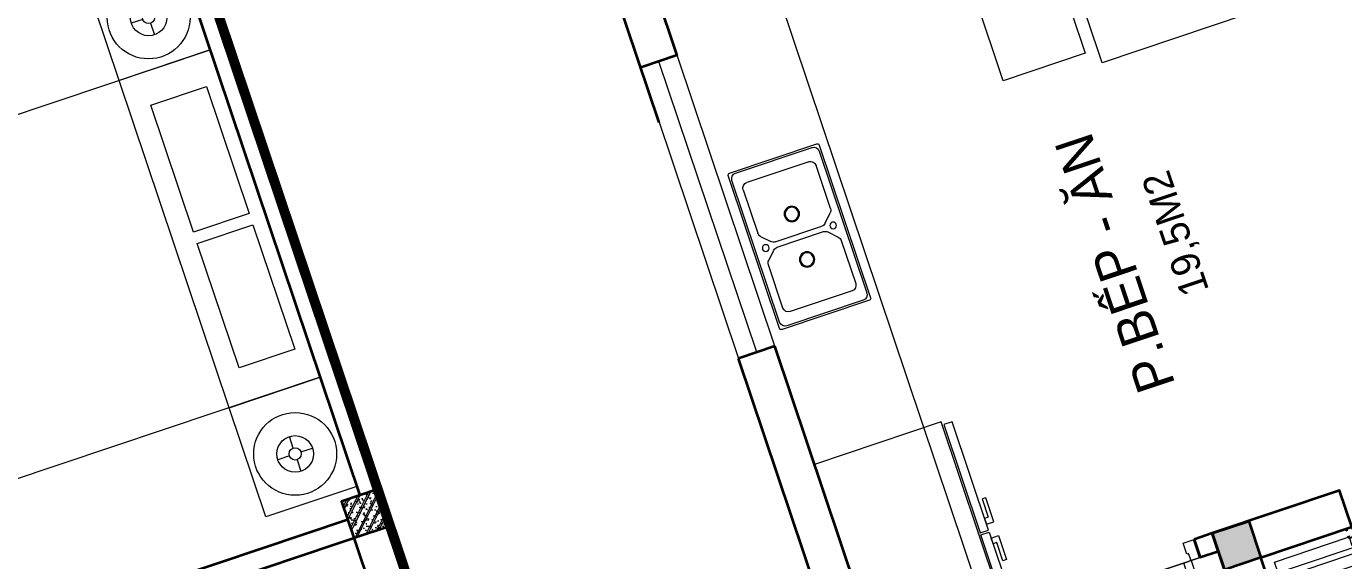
# Model space of a CAD drawing. Header units: metres. Extents: x 568336 to 569219, y 2065964 to 2066430.
# Drawn here: x 568573.48 to 568580.34, y 2066264.1 to 2066266.89 of the extents above; entities that cross this region are included whole.
import ezdxf

# ---------------------------------------------------------------- set-up
doc = ezdxf.new("R2010")
doc.units = ezdxf.units.M
for name, pattern in [('$AUDIT_BAD_LTYPE2', [0]), ('CENTER', [2, 1.25, -0.25, 0.25, -0.25]), ('HIDDEN', [0.375, 0.25, -0.125])]:
    doc.linetypes.add(name, pattern=pattern)
doc.layers.get('0').update_dxf_attribs({"linetype": 'CONTINUOUS'})
for name, color, linetype, lineweight in [('-CENTER', 143, 'CENTER', 13), ('-CONCRETE', 1, 'CONTINUOUS', 35), ('-DIM', 9, 'CONTINUOUS', 13), ('-DOOR', 137, 'CONTINUOUS', 9), ('-FURNITURE', 46, 'CONTINUOUS', 9), ('-HATCH', 8, 'CONTINUOUS', 5), ('-LINE1', 7, 'CONTINUOUS', 18), ('-LINE2', 252, 'CONTINUOUS', 9), ('-STEEL1', 1, 'CONTINUOUS', 35), ('-WALL', 4, 'CONTINUOUS', 35), ('TEXT25', 2, 'CONTINUOUS', 13)]:
    doc.layers.add(name, color=color, linetype=linetype, lineweight=lineweight)
doc.layers.add('-RANH GIOI LO DAT', color=12, linetype='CONTINUOUS')
doc.styles.add('SVN_AVO_thuong', font='')
doc.styles.add('T1', font='', dxfattribs={"height": 200})
doc.styles.get('SVN_AVO_thuong').set_extended_font_data('SVN-Avo')
doc.styles.get('T1').set_extended_font_data('VNgeometric Light')

# ---------------------------------------------------------------- blocks, each defined once
blk = doc.blocks.new('X-5M-DH-2-CORE$0$A$C75E80C28')
at = {"layer": '-LINE2', "linetype": 'Continuous', "ltscale": 2}
for p, q in [((-510.0000099998433, -21.5000000000291), (-510.0000099998579, -50.60000000000582)), ((-506.8000099998899, -21.5000000000291), (-510.0000099998433, -21.5000000000291)), ((-506.8000099998899, -21.5000000000291), (-506.8000099999044, -50.60000000000582)), ((-456.2000100000296, -56.79999999998836), (-500.6000099999364, -56.80000000001746)), ((-456.2000100000441, -60), (-500.600009999951, -60.0000000000291)), ((-453.2000100000441, -63), (-453.2000100000296, -67)), ((-450.0000099998579, -63), (-450.0000099998433, -67)), ((450.0000100000616, -63), (450.0000100000761, -67)), ((453.200010000015, -63), (453.2000100000296, -67)), ((456.2000100000296, -56.79999999998836), (500.6000100000529, -56.79999999998836)), ((456.200010000015, -60), (500.6000100000383, -60)), ((506.8000100001227, -21.5), (510.0000100000761, -21.5)), ((506.8000100001227, -21.5), (506.8000100001082, -50.59999999997672)), ((510.0000100000761, -21.5), (510.0000100000616, -50.59999999997672)), ((-556.8000102631631, -112.4999999912397), (-560.0000102631166, -112.4999999912397)), ((-510.0000099998579, -108.5000000000291), (-510.0000099998433, -79.39999999999418)), ((-506.8000099999044, -108.5000000000291), (-506.8000099998899, -79.39999999999418)), ((-456.2000100000296, -70), (-500.6000099999364, -70.0000000000291)), ((-456.2000100000296, -73.19999999995343), (-500.6000099999364, -73.19999999998254)), ((456.2000100000296, -70), (500.6000100000529, -70)), ((456.2000100000296, -73.19999999995343), (500.6000100000529, -73.19999999995343)), ((456.800009736864, -112.4999999912397), (460.0000097368174, -112.4999999912397)), ((506.8000100001227, -108.5), (506.8000100001227, -79.39999999996508)), ((510.0000100000761, -108.5), (510.0000100000761, -79.39999999996508)), ((-731.0000002632733, -148.9999999649008), (730.9999997367267, -148.9999999649299)), ((-731.0000002698944, -1304.999999934109), (-731.0000002632733, -148.9999999649008)), ((-700.0000002632733, -178.9999999649008), (699.9999997367267, -178.9999999649299)), ((-700.0000002699089, -1224.999999934109), (-700.0000002632733, -178.9999999649008)), ((699.9999997300911, -1224.999999934109), (699.9999997367267, -178.9999999649299)), ((730.9999997301056, -1304.999999934109), (730.9999997367267, -148.9999999649299)), ((-700.0000002699089, -1224.999999934109), (-400.0000002699089, -1224.999999934138)), ((-400.0000002698944, -1304.999999934138), (-400.0000002699089, -1224.999999934138)), ((699.9999997300911, -1224.999999934109), (399.9999997300911, -1224.999999934109)), ((399.9999997301056, -1304.999999934109), (399.9999997300911, -1224.999999934109)), ((839.9999997301056, -1304.999999934109), (-840.0000002698944, -1304.999999934109)), ((-840.0000002698944, -1364.999999934109), (-840.0000002698944, -1304.999999934109)), ((839.9999997301056, -1364.999999934109), (-840.0000002698944, -1364.999999934109)), ((424.9999997301056, -1308.999999934109), (-425.0000002698944, -1308.999999934109)), ((-425.0000002699089, -1342.999999934109), (-425.0000002698944, -1308.999999934109)), ((424.9999997300911, -1342.999999934109), (-425.0000002699089, -1342.999999934109)), ((-2.6989437174052e-07, -1308.999999934109), (-2.699089236557484e-07, -1342.999999934109)), ((424.9999997300911, -1342.999999934109), (424.9999997301056, -1308.999999934109)), ((839.9999997301056, -1364.999999934109), (839.9999997301056, -1304.999999934109)), ((839.9999997301056, -1394.999999934109), (-840.0000002698944, -1394.999999934109)), ((-840.0000002698944, -1394.999999934109), (-840.0000002698944, -1454.999999934109)), ((429.9999997300911, -1405.999999934138), (-430.0000002699089, -1405.999999934109)), ((-430.0000002699089, -1405.999999934109), (-430.0000002698944, -1445.999999934109)), ((-2.699089236557484e-07, -1405.999999934109), (-2.6989437174052e-07, -1445.999999934109)), ((429.9999997300911, -1405.999999934138), (429.9999997301056, -1445.999999934138)), ((839.9999997301056, -1394.999999934109), (839.9999997301056, -1454.999999934109)), ((-840.0000002698944, -1454.999999934109), (-435.0000002698944, -1454.999999934109)), ((-435.0000002698944, -1449.999999934109), (-435.0000002699089, -1459.999999934109)), ((-435.0000002698944, -1449.999999934109), (-400.0000002698944, -1449.999999934138)), ((-435.0000002699089, -1459.999999934109), (-425.0000002699089, -1459.999999934109)), ((-435.0000002698653, -1489.999999934109), (-435.0000002698653, -1499.999999934109)), ((-435.0000002698653, -1489.999999934109), (-425.0000002698653, -1489.999999934109)), ((-435.0000002698653, -1499.999999934109), (-400.0000002698653, -1499.999999934138)), ((-433.4000002698012, -1451.599999934086), (-433.4000002698012, -1458.399999934074)), ((-433.4000002698012, -1451.599999934086), (-401.6000002697547, -1451.599999934086)), ((-433.4000002698012, -1458.399999934074), (-425.0000002698944, -1458.399999934074)), ((-433.4000002697721, -1491.599999934086), (-433.4000002697721, -1498.399999934074)), ((-433.4000002697721, -1491.599999934086), (-425.0000002698653, -1491.599999934086)), ((-433.4000002697721, -1498.399999934074), (-401.6000002697256, -1498.399999934074)), ((429.9999997301056, -1445.999999934138), (-430.0000002698944, -1445.999999934109)), ((-425.0000002698944, -1458.399999934074), (-425.0000002699089, -1459.999999934109)), ((-425.0000002698653, -1489.999999934109), (-425.0000002698653, -1491.599999934086)), ((-401.6000002697547, -1451.599999934086), (-401.6000002697256, -1498.399999934074)), ((399.9999997301056, -1449.999999934109), (-400.0000002698944, -1449.999999934138)), ((-400.0000002698944, -1449.999999934138), (-400.0000002698653, -1499.999999934138)), ((399.9999997301056, -1449.999999934109), (399.9999997301347, -1499.999999934109)), ((434.9999997301056, -1449.999999934109), (399.9999997301056, -1449.999999934109)), ((434.9999997301347, -1499.999999934109), (399.9999997301347, -1499.999999934109)), ((401.5999997301988, -1451.599999934086), (401.5999997302279, -1498.399999934074)), ((433.3999997302453, -1451.599999934086), (401.5999997301988, -1451.599999934086)), ((433.3999997302744, -1498.399999934074), (401.5999997302279, -1498.399999934074)), ((433.3999997302453, -1458.399999934074), (424.9999997301056, -1458.399999934074)), ((424.9999997301056, -1458.399999934074), (424.9999997301056, -1459.999999934109)), ((434.9999997301056, -1459.999999934109), (424.9999997301056, -1459.999999934109)), ((424.9999997301347, -1489.999999934109), (424.9999997301347, -1491.599999934086)), ((434.9999997301347, -1489.999999934109), (424.9999997301347, -1489.999999934109)), ((433.3999997302744, -1491.599999934086), (424.9999997301347, -1491.599999934086)), ((433.3999997302453, -1451.599999934086), (433.3999997302453, -1458.399999934074)), ((433.3999997302744, -1491.599999934086), (433.3999997302744, -1498.399999934074)), ((434.9999997301056, -1449.999999934109), (434.9999997301056, -1459.999999934109)), ((839.9999997301056, -1454.999999934109), (434.9999997301056, -1454.999999934109)), ((434.9999997301347, -1489.999999934109), (434.9999997301347, -1499.999999934109))]:
    blk.add_line(p, q, dxfattribs=at)
for points in [[(-450.0000000000146, 0), (-450, -130), (450, -130), (449.9999999999854, 0)], [(-200, -29), (200.0000000001164, -29), (200.0000000001164, -101), (-200, -101)], [(-36.0000002632587, -583.9999999649008), (35.9999997367413, -583.9999999649008), (35.99999973675585, -983.9999999649008), (-36.00000026324415, -983.9999999649008)]]:
    blk.add_lwpolyline(points, close=True, dxfattribs=at)
for points in [[(-780.0000002632587, -788.9999999649008), (-751.0000002632587, -788.9999999649299, 0.414213562373095), (-750.0000002632733, -787.9999999649008), (-750.0000002632587, -783.9999999649008), (-750.0000002632587, -779.9999999649008, 0.414213562373095), (-751.0000002632733, -778.9999999649299), (-780.0000002632733, -778.9999999649881, -0.2569775838576673), (-784.1207396915852, -781.9399999648449), (-797.9000002631656, -781.939999964874, -0.414213562373095), (-800.9000002631656, -778.939999964874), (-804.0000002632587, -749.4999999649008, 0.414213562373095), (-807.0000002632587, -746.4999999649008), (-812.0000002632587, -746.4999999649008), (-812.0000002632587, -783.9999999649008), (-812.0000002632587, -821.4999999649008), (-807.0000002632587, -821.4999999649008, 0.414213562373095), (-804.0000002632587, -818.4999999649008), (-800.9000002631656, -789.0599999648693, -0.414213562373095), (-797.9000002631656, -786.0599999648693), (-784.1207396915852, -786.0599999648402, -0.2569775838576673), (-780.0000002632587, -788.9999999647553)], [(779.9999997367413, -788.9999999649299), (750.9999997367413, -788.9999999649008, -0.414213562373095), (749.9999997367267, -787.9999999649299), (749.9999997367413, -783.9999999649299), (749.9999997367413, -779.9999999649299, -0.414213562373095), (750.9999997367267, -778.9999999649008), (779.9999997368432, -778.9999999650172, 0.2569775838576673), (784.1207391653006, -781.939999964874), (797.899999736881, -781.9399999648449, 0.414213562373095), (800.899999736881, -778.9399999648449), (803.9999997367413, -749.4999999649008, -0.414213562373095), (806.9999997367413, -746.4999999649008), (811.9999997367413, -746.4999999649008), (811.9999997367413, -783.9999999649008), (811.9999997367413, -821.4999999649008), (806.9999997367413, -821.4999999649008, -0.414213562373095), (803.9999997367413, -818.4999999649008), (800.899999736881, -789.0599999648402, 0.414213562373095), (797.899999736881, -786.0599999648402), (784.1207391653006, -786.0599999648693, 0.2569775838576672), (779.9999997368577, -788.9999999647844)]]:
    blk.add_lwpolyline(points, format="xyb", dxfattribs=at)
for centre, radius, start, end in [((-500.600009999951, -50.60000000000582), 9.400000000001475, 180, 270), ((-500.600009999951, -50.60000000000582), 6.200000000004374, 180, 270), ((-456.2000100000441, -63), 6.19999999999713, 0, 90), ((-456.2000100000441, -63), 3.000000000000045, 0, 90), ((-456.2000100000296, -67), 6.20000000000076, 270, 0), ((-456.2000100000296, -67), 2.999999999999834, 270, 0), ((456.200010000015, -63), 6.19999999999713, 90, 180), ((456.2000100000296, -67), 6.20000000000076, 180, 270), ((456.200010000015, -63), 3.000000000000045, 90, 180), ((456.2000100000296, -67), 2.999999999999834, 180, 270), ((500.6000100000383, -50.59999999997672), 6.200000000004374, 270, 0), ((500.6000100000383, -50.59999999997672), 9.400000000001475, 270, 0), ((-500.6000099999364, -79.39999999999418), 9.399999999997844, 90, 180), ((-500.6000099999364, -79.39999999999418), 6.19999999999734, 90, 180), ((500.6000100000529, -79.39999999996508), 9.399999999997844, 0, 90), ((500.6000100000529, -79.39999999996508), 6.19999999999734, 0, 90)]:
    blk.add_arc(centre, radius, start, end, dxfattribs=at)
blk = doc.blocks.new('A$C5C575821')
at = {"layer": '-CONCRETE'}
h = blk.add_hatch(color=256, dxfattribs=at)
h.dxf.hatch_style = 1
h.paths.add_polyline_path([(-0.00237559899687767, 200.0000000000146), (-0.00237559899687767, 1.455191522836685e-11), (199.9976244010031, 1.455191522836685e-11), (199.9976244010031, 200.0000000000146)])
blk.add_lwpolyline([(-0.00237559899687767, 1.455191522836685e-11), (199.9976244010031, 1.455191522836685e-11), (199.9976244010031, 200.0000000000146), (-0.00237559899687767, 200.0000000000146)], close=True, dxfattribs=at)
blk = doc.blocks.new('A$C3F71457E')
at = {"layer": '-CONCRETE'}
blk.add_lwpolyline([(-8.760252967476845e-09, -100.0000002632005), (0, 400), (-1500, 400.0000000000582), (-1500.00000001755, -1399.999999999942), (-1.754960976541042e-08, -1400), (-7.895869202911854e-08, -900.0000002632005), (199.9999999912397, -900.0000002982852), (199.9999999824504, -1600), (-1700.00000001755, -1600), (-1700, 600), (200, 600), (199.9999999912397, -100.0000002982852), (6.140908226370811e-08, -100.0000002632005)], dxfattribs=at)
at = {"layer": '-LINE1'}
blk.add_line((-7.895869202911854e-08, -900.0000002632005), (-8.760252967476845e-09, -100.0000002632005), dxfattribs=at)
at = {"layer": '-WALL'}
for p in [(-1699.997624401003, 399.9999999999854), (0.00237559899687767, 399.9999999999854), (-1699.997624401081, -1599.999999999959), (0.002375601565972829, -1600.000000021305)]:
    blk.add_blockref('A$C5C575821', p, dxfattribs=at)
at = {"color": 2, "rotation": 90}
blk.add_blockref('X-5M-DH-2-CORE$0$A$C75E80C28', (-1500.00000000876, -499.9999999999418), dxfattribs=at)
blk = doc.blocks.new('A$C14986441')
at = {"ltscale": 3}
for p, q in [((-250.0000004096655, 420.0579938191804), (-250.0000000046566, -419.9420061808196)), ((239.9999995855615, 430.0579940553871), (-240.0000004144385, 430.0579938240116)), ((249.9999999953434, -419.9420059388503), (249.9999995903345, 420.0579940611497)), ((169.9999996216502, 355.0579940216267), (-170.0000003783498, 355.0579938577721)), ((-200.0000003639143, 325.0579938432784), (-200.0000002492452, 87.48440071480582)), ((199.9999997507548, 87.48440090671647), (199.9999996360857, 325.0579940361204)), ((-191.2132036748226, 66.27119728422258), (-148.7867967832135, 23.84479043312604)), ((-127.5735933431424, 15.05799387820298), (127.5735929142684, 15.05799400119577)), ((148.7867963454919, 23.84479057660792), (191.213203196472, 66.27119746763492)), ((-191.2132036109688, -66.15520958823618), (-148.7867967602797, -23.72880269627785)), ((-127.5735933287069, -14.94200612179702), (127.5735929288203, -14.94200599880423)), ((148.7867963684257, -23.72880255279597), (191.2132032602094, -66.15520940389251)), ((-200.0000000505825, -324.9420061567216), (-200.0000001650769, -87.36841302824905)), ((199.9999998349231, -87.36841283540707), (199.9999999494175, -324.9420059638796)), ((169.9999999639113, -354.9420059783733), (-170.0000000360887, -354.9420061422279)), ((-240, -429.9420061759884), (240, -429.9420059446129))]:
    blk.add_line(p, q, dxfattribs=at)
blk.add_lwpolyline([(239.9999999807333, -389.9420059446129), (239.99999960477, 390.0579940553871, 0.414213562373095), (209.9999995903345, 420.0579940408934), (-210.0000004096655, 420.0579938384471, 0.414213562373095), (-240.00000039523, 390.0579938240116), (-240.0000000192667, -389.9420061759884, 0.414213562373095), (-210.0000000046566, -419.9420061615529), (209.9999999953434, -419.9420059591066, 0.414213562373095)], format="xyb", close=True, dxfattribs=at)
for centre, radius in [((-2.675224095582962e-07, 125.0579939396703), 40), ((-2.675224095582962e-07, 125.0579939396703), 35), ((-185.5000002072193, 0.05799385026330128), 17.5), ((185.4999997927807, 0.05799402913544327), 17.5), ((-1.469743438065052e-07, -124.9420060603297), 40), ((-1.469743438065052e-07, -124.9420060603297), 35)]:
    blk.add_circle(centre, radius, dxfattribs=at)
for centre, radius, start, end in [((-240.0000004096655, 420.0579938240116), 10, 90.00000002668041, 180.0000000266804), ((239.9999995903345, 420.0579940553871), 10, 2.668042644536231e-08, 90.00000002668041), ((-170.0000003639143, 325.0579938577721), 30, 90.00000002668041, 180.0000000266804), ((169.9999996360857, 325.0579940216267), 30, 2.668042644536231e-08, 90.00000002668041), ((-170.0000002492452, 87.48440073023085), 30, 180.0000000266804, 225.0000000235824), ((169.9999997507548, 87.48440089315409), 30, 315.0000000235823, 2.668042644536231e-08), ((-127.5735933576361, 45.05799387820298), 30, 225.0000000235824, 270.0000000266804), ((127.5735928997747, 45.05799400119577), 30, 270.0000000266804, 315.0000000235823), ((-170.0000001650769, -87.36841301375534), 30, 135.0000000235824, 180.0000000266804), ((-127.5735933142714, -44.94200612179702), 30, 90.00000002668041, 135.0000000235824), ((127.5735929432558, -44.94200599880423), 30, 45.00000002358239, 90.00000002668041), ((169.9999998349231, -87.36841284896946), 30, 2.668042644536231e-08, 45.00000002358239), ((-170.0000000505825, -324.9420061422279), 30, 180.0000000266804, 270.0000000266804), ((169.9999999494175, -324.9420059783733), 30, 270.0000000266804, 2.668042644536231e-08), ((-240.0000000046566, -419.9420061759884), 10, 180.0000000266804, 270.0000000266804), ((239.9999999953434, -419.9420059446129), 10, 270.0000000266804, 2.668042644536231e-08)]:
    blk.add_arc(centre, radius, start, end, dxfattribs=at)
blk = doc.blocks.new('A$C55AD6C8F')
at = {"ltscale": 3}
for p, q in [((-750, 623.9554341743351), (-750, 1000.000000000058)), ((-750, 1000.000000000058), (-704.3477934409166, 1000.000000000058)), ((-704.3477934409166, 1000.000000000058), (-704.3477934409166, 623.9554341743351)), ((0, 1000), (-695.2173631351907, 1000.000000000058)), ((-695.2173631351907, 1000.000000000058), (-695.2173631351907, 5.820766091346741e-11)), ((0, 0), (0, 1000)), ((-704.3477934409166, 623.9554341743351), (-749.9999999999418, 623.9554341743351)), ((-750, 613.395983129798), (-750, 17.63542316207895)), ((-704.3477934409166, 613.395983129798), (-749.9999999999418, 613.3959831297398)), ((-704.3477934409166, 17.63542316207895), (-704.3477934409166, 613.395983129798)), ((-750, 17.63542316207895), (-704.3477934409166, 17.63542316207895)), ((-695.2173631351907, 5.820766091346741e-11), (0, 0))]:
    blk.add_line(p, q, dxfattribs=at)
at = {"ltscale": 3, "elevation": -2.790667130434782e-09}
for points in [[(-750.0000000003492, 688.433921672462), (-750.0000000003492, 656.9339216743247), (-790.097850547405, 656.9339216743247), (-790.097850547405, 788.4142628387199), (-770.7718286834424, 788.4142628387199), (-770.7718286834424, 688.433921672462)], [(-750.0000000003492, 548.917495631671), (-750.0000000003492, 580.4174956298084), (-790.097850547405, 580.4174956298084), (-790.097850547405, 448.9371544654132), (-770.7718286834424, 448.9371544654132), (-770.7718286834424, 548.917495631671)]]:
    blk.add_lwpolyline(points, close=True, dxfattribs=at)
blk = doc.blocks.new('ghe11asdsdsdsd')
at = {"layer": '-FURNITURE', "ltscale": 5}
for p, q in [((-454.1512245237245, 641.9073886275291), (-454.093361600535, -60.42008052262099)), ((446.9845405295782, 642.5119281820953), (445.2090906954836, -59.49456913078757)), ((339.4434767446655, 74.7769195077999), (-347.9447826922697, 73.86721415390639)), ((445.2090906954836, -59.49456913078757), (-454.093361600535, -60.42008052262099))]:
    blk.add_line(p, q, dxfattribs=at)
for centre, radius, start, end in [((-329.6609394550032, 640.4347183164282), 102.5030657496747, 97.790878171796, 180.4720192216976), ((13.76703277978231, -3057.035900902003), 3815.794779152998, 85.15051378916075, 95.37323135559144), ((322.4963123202615, 643.5363927781655), 102.5030657496747, 359.5521671507362, 82.23330821456577), ((-556.8192392717756, 172.0380743239075), 480.9551723817158, 73.62802494144414, 77.67439557183955), ((-435.3449582978792, 585.5188594441861), 49.99999999999999, 17.29045382422632, 73.62802494144414), ((-752.7215750947944, 311.3200961878028), 469.2846926992153, 329.6029749418909, 39.82713105222346), ((-1717.077797784907, 235.4868877488407), 1378.639231958857, 353.2676599931669, 15.34770349738529), ((744.7327549548354, 311.2790322922665), 469.2468948897888, 140.0381535895592, 210.2652298418676), ((1708.833027020766, 233.2264510887835), 1378.526022415482, 164.5192846221356, 186.6002375866197), ((428.017340289487, 586.1773279104382), 49.99999999999999, 106.2083736517696, 162.5459446768903), ((548.310481298744, 172.35137315467), 480.9551723817158, 102.1620030057203, 106.2083736517696), ((-1.445652381749824, -1576.057105405802), 1730.279692069412, 79.6029490361376, 100.5814174655623)]:
    blk.add_arc(centre, radius, start, end, dxfattribs=at)
blk = doc.blocks.new('GHE600')
at = {"layer": '-FURNITURE'}
for p, q in [((269949.5421851056, 8709.741290517763), (270649.5421851056, 8709.74129051782)), ((269949.5421851289, 8043.074623851076), (270649.5421851289, 8043.074623851135))]:
    blk.add_line(p, q, dxfattribs=at)
for points in [[(270145.5337149384, 9594.84705863762), (270145.5337150262, 10094.84705863762), (270645.5337150262, 10094.84705854984), (270645.5337149384, 9594.847058549843)], [(269849.5421851288, 9526.40795718442), (270649.5421851288, 9526.407957184478), (270649.5421851639, 7226.407957184478), (269849.5421851639, 7226.40795718442)], [(269949.5421851288, 9376.40795718442), (270649.5421851288, 9376.407957184478), (270649.5421851639, 7376.407957184478), (269949.5421851639, 7376.40795718442)], [(270145.5337145109, 7157.96885590817), (270145.5337144231, 6657.96885590817), (270645.5337144231, 6657.968855820392), (270645.5337145109, 7157.968855820392)]]:
    blk.add_lwpolyline(points, close=True, dxfattribs=at)
at = {"layer": '-FURNITURE', "elevation": -1.348764000838661e-08}
for points in [[(271286.9253059005, 9830.321753277356), (270645.53371498, 9832.18215255058)], [(272037.8126997925, 6909.345592938189), (272633.6221192031, 6907.537773812626), (272633.6585346201, 9823.095600669185), (272037.874818299, 9826.334833337169)], [(270262.0588059474, 9594.847058617102), (270262.0583521723, 9526.40795718442)], [(270262.0260181179, 7226.40795718439), (270262.0255643428, 7157.968855887651)], [(270645.5337144685, 6916.624135324557), (271286.6504318018, 6913.272511655086)]]:
    blk.add_lwpolyline(points, dxfattribs=at)
at = {"layer": '-FURNITURE'}
for centre, radius in [((270395.5337149822, 9844.847058593674), 200), ((270395.5337149822, 9844.847058593674), 150), ((270395.5337144671, 6907.968855864223), 200), ((270395.5337144671, 6907.968855864223), 150)]:
    blk.add_circle(centre, radius, dxfattribs=at)
at = {"layer": '-FURNITURE', "extrusion": (0, 0, -1)}
blk.add_ellipse((271661.9002663364, 8365.294462872116), major_axis=(3.669220623812561e-13, 749.5763598198391), ratio=0.5899940615450746, dxfattribs=at)
at = {"layer": '-FURNITURE', "zscale": 0.83397927038413}
for p, xscale, yscale, rotation in [((271659.4476334748, 10145.29901697894, -5.948631914765009e-09), 0.83397927038413, 0.83397927038413, 179.9447021404027), ((271659.4476334748, 6607.516897389956, -5.948631914765009e-09), -0.8339792703841301, 0.8339792703841301, 0.05529785959737722)]:
    blk.add_blockref('ghe11asdsdsdsd', p, dxfattribs=dict(at, xscale=xscale, yscale=yscale, rotation=rotation))
blk = doc.blocks.new('A$C2896516a')
for points in [[(75, 1385.934425984509), (525, 1385.934425905347), (525.0000000782311, 1835.934425905347), (75.0000000782311, 1835.934425984509), (75, 1385.934425984509)], [(725, 1385.934425870422), (1175, 1385.934425792191), (1175.000000078231, 1835.934425792191), (725.0000000782311, 1835.934425870422), (725, 1385.934425870422)], [(1375, 1385.934425753978), (1825, 1385.934425675747), (1825.000000078231, 1835.934425675747), (1375.000000078231, 1835.934425753978), (1375, 1385.934425753978)], [(75, 450), (525, 450.0000000791624), (525.0000000782311, 7.916241884231567e-08), (75.0000000782311, 0), (75, 450)], [(725, 450.000000114087), (1175, 450.0000001923181), (1175.000000078231, 1.923181116580963e-07), (725.0000000782311, 1.140870153903961e-07), (725, 450.000000114087)], [(1375, 450.0000002305314), (1825, 450.0000003087625), (1825.000000078231, 3.087625373154879e-07), (1375.000000078231, 2.305314410477877e-07), (1375, 450.0000002305314)]]:
    blk.add_lwpolyline(points)
blk.add_lwpolyline([(0, 517.9672129922546), (1900, 517.9672129922546), (1900, 1317.967212992255), (0, 1317.967212992255)], close=True)
blk = doc.blocks.new('*U18')
at = {"linetype": '$AUDIT_BAD_LTYPE2'}
for p, q in [((70, 100), (69.99999999999999, 599.9999999999982)), ((89.99999999999999, 599.9999999999982), (90, 100))]:
    blk.add_line(p, q, dxfattribs=at)
for points in [[(49.99999999999999, 599.9999999999982), (89.99999999999999, 599.9999999999982), (89.99999999999999, 699.9999999999982), (49.99999999999999, 699.9999999999982), (49.99999999999999, 599.9999999999982)], [(49.99999999999999, 602.9059272893337), (50, 100)], [(50, 100), (90, 100), (90, 0), (50, 0), (50, 100)]]:
    blk.add_lwpolyline(points)
for points in [[(118.2698876160139, 494.5156181119073), (118.2698876160139, 664.1349438079906), (89.99999999999999, 664.1349438079906), (89.99999999999999, 635.8650561920058), (112.6159100928053, 635.8650561920058), (112.6159100928053, 494.5156181119073)], [(0, 0), (50, 0), (50, -40), (60, -40), (60, -100.0001724930698), (0, -100.0001724930698)], [(799.9999999999982, 7.105427357601134e-15), (749.9999999999982, 7.105427357601134e-15), (749.9999999999982, -40), (739.9999999999982, -40), (739.9999999999982, -100.0001724930698), (799.9999999999982, -100.0001724930698)]]:
    blk.add_lwpolyline(points, close=True)
at = {"linetype": '$AUDIT_BAD_LTYPE2', "ltscale": 0.3}
blk.add_arc((50, 0), 699.9999999999982, 0, 90, dxfattribs=at)
blk = doc.blocks.new('M15-T2')
at = {"layer": '-DOOR'}
blk.add_lwpolyline([(200559.1592655182, 111239.9667015076), (198959.5240981579, 111239.9667015076), (198959.5240983963, 111039.9667015076), (200559.1592652798, 111039.9667015076)], close=True, dxfattribs=at)
blk.add_lwpolyline([(198959.5240983963, 111139.966701746), (200559.1592655182, 111139.9667015076)], dxfattribs=at)
at = {"layer": '-FURNITURE'}
blk.add_line((202209.8034183979, 110440.0698714256), (197309.8799452782, 110440.0698714256), dxfattribs=at)
at = {"layer": '-HATCH'}
for p, q in [((197209.8034183979, 110089.9056940079), (197209.8034183979, 109289.9056940079)), ((197209.8034183979, 109289.9056940079), (197209.8034183979, 110089.9056940079))]:
    blk.add_line(p, q, dxfattribs=at)
at = {"layer": '-RANH GIOI LO DAT', "linetype": 'HIDDEN', "ltscale": 10, "const_width": 50}
blk.add_lwpolyline([(201411.1560862064, 95933.97837805748), (206409.8034176826, 101050.2748088837), (206409.8034174442, 113240.0698714256), (195409.8034186363, 113240.0698714256), (195409.8034181595, 95794.35342478752)], close=True, dxfattribs=at)
at = {"layer": '-WALL'}
for p, q in [((197028.7034184933, 111240.0698714256), (198959.5240981579, 111239.9667015076)), ((198959.5240983963, 111039.9667015076), (198959.5240981579, 111239.9667015076)), ((200257.6794681549, 111239.9549078941), (202409.8034186363, 111240.0698714256)), ((200559.1592652798, 111039.9667015076), (200559.1592655182, 111239.9667015076)), ((197309.8799452782, 111040.0698714256), (198959.5240983963, 111040.0698714256)), ((200559.1592655182, 111040.0698714256), (202209.8034186363, 111040.0698714256)), ((197209.8799450397, 109189.9056940079), (197209.8034183979, 109289.9056940079)), ((197309.8034183979, 109289.9056940079), (197209.8034183979, 109289.9056940079)), ((197209.8034183979, 109289.9056940079), (197309.8034183979, 109289.9056940079)), ((197309.8799452782, 109189.9056940079), (197309.8034183979, 109289.9056940079))]:
    blk.add_line(p, q, dxfattribs=at)
at = {"layer": '-DOOR', "rotation": 90}
blk.add_blockref('*U18', (197209.8034183979, 109289.9056940079), dxfattribs=at)
at = {"layer": '-DOOR', "xscale": -1, "rotation": 90}
blk.add_blockref('GHE600', (208748.9057106972, 376758.4633727074), dxfattribs=at)
at = {"layer": '-FURNITURE', "rotation": 90}
blk.add_blockref('A$C55AD6C8F', (198309.8799450397, 111040.0698714256), dxfattribs=at)
at = {"layer": '-FURNITURE', "xscale": -1, "rotation": 90}
blk.add_blockref('A$C14986441', (199460.1022951603, 110736.8899941444), dxfattribs=at)
at = {"layer": '-FURNITURE', "xscale": -1}
blk.add_blockref('A$C2896516a', (201717.7962327003, 107635.6176028252), dxfattribs=at)
at = {"layer": '-WALL', "xscale": -0.9999999999999999, "rotation": 180}
blk.add_blockref('A$C3F71457E', (197109.8034186363, 107589.9056940079), dxfattribs=at)
at = {"layer": 'TEXT25'}
for s, height, style, p in [('P.BẾP - ĂN', 200, 'SVN_AVO_thuong', (198107.4267976284, 109123.6996917725)), ('19,5M2', 150, 'T1', (198517.2521595955, 108801.1759238243))]:
    blk.add_text(s, height=height, rotation=1.284075563962397e-06, dxfattribs=dict(at, style=style)).set_placement(p)
blk = doc.blocks.new('1800X2000')
at = {"layer": '-FURNITURE'}
blk.add_line((325497.3064970744, 17765.29446492715), (325497.3064973904, 19565.2944651944), dxfattribs=at)
for points in [[(323997.3057774993, 19565.2944651944), (325997.3064971831, 19565.2944651944), (325997.3064971831, 17765.29446484288), (323997.3057774993, 17765.29446484288)], [(325612.9490047574, 19390.79434491032), (325919.0064973457, 19390.79434491032), (325919.0064973457, 18691.29434485664), (325612.9490047574, 18691.29434485664)], [(325612.9490046239, 18629.79434491026), (325919.0064972151, 18629.79434491026), (325919.0064972151, 17946.79434485664), (325612.9490046239, 17946.79434485664)]]:
    blk.add_lwpolyline(points, close=True, dxfattribs=at)
blk = doc.blocks.new('12PLMP12')
at = {"color": 0, "linetype": 'ByBlock'}
for p, q in [((0, 1.25), (0, 3.75)), ((-1.25, 0), (-3.75, 0)), ((1.25, 0), (3.75, 0)), ((0, -1.25), (0, -3.75))]:
    blk.add_line(p, q, dxfattribs=at)
for radius in [8.5, 3.75, 1.25]:
    blk.add_circle((0, 0), radius, dxfattribs=at)
blk = doc.blocks.new('18x35')
at = {"layer": '-HATCH'}
h = blk.add_hatch(dxfattribs=at)
h.set_pattern_fill('CHAU-01', color=256, scale=10, angle=-1.272221872585407e-14, pattern_type=2)
h.set_pattern_definition([(49.99999999999999, (0, 0), (71.72601826007535, -6.275213498259527), [7.5, -82.5]), (355, (0, 0), (-13.87513336129999, 75.21921337000119), [6, -66]), (100.4514, (5.977167999997619, -0.5229339999999638), (57.85093817140217, 68.94395420609534), [6.374019000000001, -70.1142112]), (46.18419999999998, (0, 20), (106.7241048625644, -16.55190143290183), [11.25, -123.75]), (96.63559999999998, (8.89367449999554, 18.62066930000003), (93.46627055487036, 97.41178709004416), [9.561028799999994, -105.1713]), (351.1842, (0, 20), (93.46619451336275, 97.41186009253245), [9, -99]), (20.99999999999998, (10, 15), (59.69070521184616, -40.2618890665339), [7.5, -82.5]), (326.0000000000001, (10, 15), (24.33153319215819, 72.5150045046853), [6, -66]), (71.45139999999999, (14.97422329999972, 11.64483940000002), (84.022262858149, 32.25304967099522), [6.374019000000001, -70.1142112]), (37.49999999999998, (0, 0), (1.215985531729074, 33.28938538313115), [0, -65.19999999999999, 0, -67, 0, -66.25]), (7.499999999999987, (0, 0), (26.30695374421487, 39.44117118823602), [0, -38.2, 0, -63.7, 0, -25.25]), (327.5, (-22.30000000000291, 0), (53.3822436172409, -2.255487173437988), [0, -25, 0, -78, 0, -103.5]), (317.5, (-32.30000000000291, 0), (58.31861693423862, 10.01049823323176), [0, -32.5, 0, -51.8, 0, -73.5]), (44.99999999999999, (0, 0), (-30.05203820042826, 30.05203820042828), []), (44.99999999999999, (0, 12.25), (-30.05203820042826, 30.05203820042828), [])])
h.paths.add_polyline_path([(96508.03118051568, 47993.04977023201), (96508.03118051568, 47793.04977023201), (96708.03118051568, 47793.04977023201), (96708.03118051568, 47993.04977023201)])
at = {"layer": '-STEEL1'}
blk.add_lwpolyline([(96508.03118051568, 47793.04977023201), (96708.03118051568, 47793.04977023201), (96708.03118051568, 47993.04977023201), (96508.03118051568, 47993.04977023201)], close=True, dxfattribs=at)
blk = doc.blocks.new('M1-T2')
at = {"layer": '-CONCRETE', "color": 1, "linetype": 'HIDDEN', "ltscale": 10, "const_width": 50}
blk.add_lwpolyline([(191581.7177010371, 50951.98888872014), (197581.6939540912, 50951.98888872005), (197581.7429788466, 30952.01227472891), (191581.7667257926, 30952.01227472891)], close=True, dxfattribs=at)
at = {"layer": '-FURNITURE'}
for points in [[(191681.890203857, 37801.59738755235), (191681.8902036072, 38401.59738724533), (192181.8902036072, 38401.59738733305), (192181.890203857, 37801.59738764007)], [(191681.8874519427, 35401.59738750743), (191681.8874516929, 36001.59738720041), (192181.8874516929, 36001.59738728813), (192181.8874519427, 35401.59738759515)]]:
    blk.add_lwpolyline(points, close=True, dxfattribs=at)
at = {"layer": '-LINE1'}
blk.add_line((193431.4378016904, 38651.71386036469), (191681.8846994524, 38651.71386036469), dxfattribs=at)
at = {"layer": '-LINE1', "lineweight": 18}
blk.add_lwpolyline([(191581.7411493842, 50951.93153578669), (197581.7174024383, 50951.9315357866), (197581.7664271937, 30951.95492153367), (191581.7901741396, 30951.95492153367)], close=True, dxfattribs=at)
at = {"layer": '-WALL'}
for p, q in [((191581.9612261218, 43152.21864277967), (191581.9612261062, 33952.12939903888)), ((191781.8846994565, 38651.71386053931), (191781.8846994633, 43152.21864277952)), ((194181.7288367685, 38651.71386023989), (191681.8479163596, 38651.71386053934)), ((191781.9171037749, 38551.71386025695), (194181.728836786, 38551.71386025392)), ((191681.8846994476, 34151.78813647057), (191681.8846994623, 38451.59738793888))]:
    blk.add_line(p, q, dxfattribs=at)
at = {"layer": '-DIM', "rotation": 180.0000000100511}
blk.add_blockref('1800X2000', (517679.1939453348, 55566.89190958357), dxfattribs=at)
at = {"layer": '-FURNITURE', "extrusion": (0, 0, -1), "xscale": -25.40000000037255, "yscale": 25.40000000037255, "zscale": -25.40000000037255, "rotation": 270}
for p in [(-191931.890203857, 38139.31591687683), (-191931.8874519427, 35739.31591683191)]:
    blk.add_blockref('12PLMP12', p, dxfattribs=at)
at = {"layer": '-STEEL1'}
blk.add_blockref('18x35', (95073.69142309617, -9341.535821170866), dxfattribs=at)

msp = doc.modelspace()

# ---------------------------------------------------------------- block references
at = {"layer": '-CENTER', "xscale": 0.001, "yscale": 0.001, "zscale": 0.001, "rotation": 108.5514997317249}
msp.add_blockref('M15-T2', (568745.9471004102, 2066111.926841277), dxfattribs=at)

# ---------------------------------------------------------------- next in the draw order: block references
at = {"layer": '-DIM', "xscale": 0.001, "yscale": 0.001, "zscale": 0.001, "rotation": 198.5505883165706}
msp.add_blockref('M1-T2', (568744.7034275435, 2066361.877800063), dxfattribs=at)

doc.saveas('drawing.dxf')
